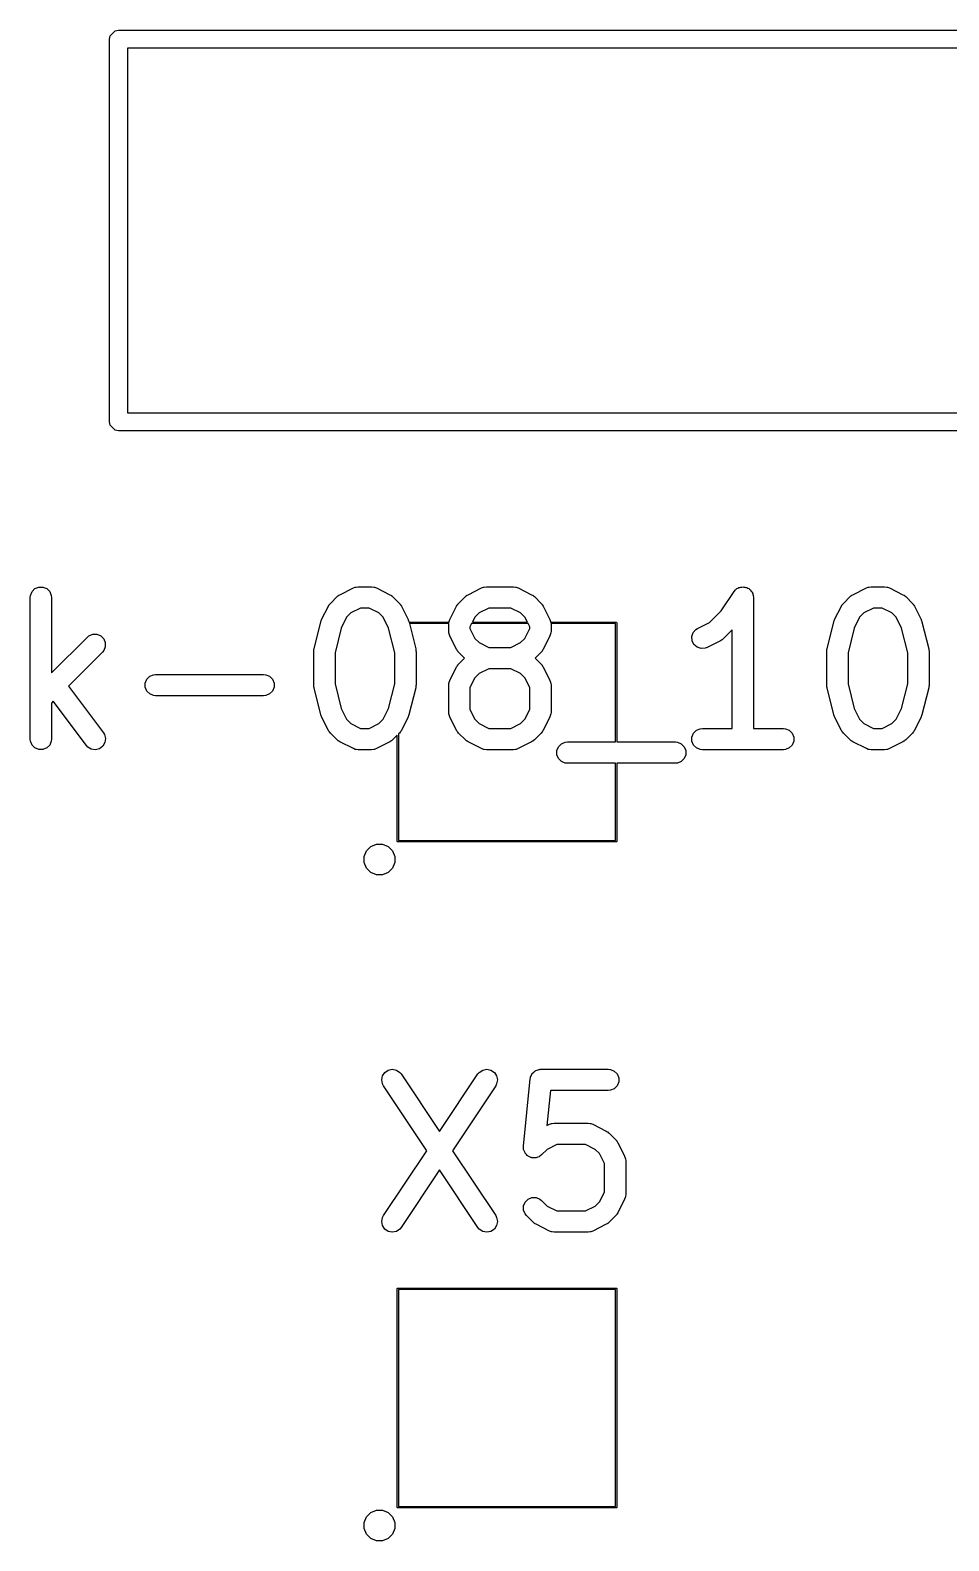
# Model space of a CAD drawing. Header units: inches. Extents: x 4.43 to 5.63, y -4.5 to -3.61.
# Drawn here: x 5.0703 to 5.3254, y -4.0259 to -3.6062 of the extents above; entities that cross this region are included whole.
import ezdxf

# ---------------------------------------------------------------- set-up
doc = ezdxf.new("R2010")
doc.units = ezdxf.units.IN
doc.header["$MEASUREMENT"] = 0
doc.layers.add('BLACK', color=250, linetype='CONTINUOUS')

msp = doc.modelspace()

# ---------------------------------------------------------------- linework, layer by layer
at = {"layer": 'BLACK', "linetype": 'CONTINUOUS'}
for p, q in [((5.09238, -3.60866), (5.09257, -3.6077)), ((5.09238, -3.71496), (5.09238, -3.60866)), ((5.09257, -3.6077), (5.09393, -3.60635)), ((5.09393, -3.60635), (5.09488, -3.60616)), ((5.09488, -3.60616), (5.49646, -3.60616)), ((5.09738, -3.61116), (5.09738, -3.71246)), ((5.49396, -3.61116), (5.09738, -3.61116)), ((5.09738, -3.71246), (5.49396, -3.71246)), ((5.09257, -3.71592), (5.09238, -3.71496)), ((5.09393, -3.71727), (5.09257, -3.71592)), ((5.09488, -3.71746), (5.09393, -3.71727)), ((5.49646, -3.71746), (5.09488, -3.71746)), ((5.16081, -3.76088), (5.16139, -3.76082)), ((5.16139, -3.76082), (5.16514, -3.76082)), ((5.16514, -3.76082), (5.16571, -3.76088)), ((5.19643, -3.76088), (5.19701, -3.76082)), ((5.19701, -3.76082), (5.20451, -3.76082)), ((5.20451, -3.76082), (5.20508, -3.76088)), ((5.26796, -3.76088), (5.26825, -3.76082)), ((5.26825, -3.76082), (5.26853, -3.76088)), ((5.3033, -3.76088), (5.30387, -3.76082)), ((5.30387, -3.76082), (5.30762, -3.76082)), ((5.30762, -3.76082), (5.3082, -3.76088)), ((5.07032, -3.76377), (5.07038, -3.7632)), ((5.07032, -3.80314), (5.07032, -3.76377)), ((5.07038, -3.7632), (5.07082, -3.76213)), ((5.07082, -3.76213), (5.07163, -3.76132)), ((5.07163, -3.76132), (5.0727, -3.76088)), ((5.0727, -3.76088), (5.07385, -3.76088)), ((5.07385, -3.76088), (5.07492, -3.76132)), ((5.07492, -3.76132), (5.07573, -3.76213)), ((5.07573, -3.76213), (5.07617, -3.7632)), ((5.07617, -3.7632), (5.07623, -3.76377)), ((5.07623, -3.76377), (5.07623, -3.78477)), ((5.15368, -3.76543), (5.15555, -3.76356)), ((5.15555, -3.76356), (5.15578, -3.76337)), ((5.15578, -3.76337), (5.15583, -3.76331)), ((5.15583, -3.76331), (5.15592, -3.76326)), ((5.15592, -3.76326), (5.156, -3.76319)), ((5.156, -3.76319), (5.15607, -3.76316)), ((5.15607, -3.76316), (5.15632, -3.76301)), ((5.15632, -3.76301), (5.16007, -3.76113)), ((5.16007, -3.76113), (5.16061, -3.76092)), ((5.16061, -3.76092), (5.16072, -3.76092)), ((5.16072, -3.76092), (5.16081, -3.76088)), ((5.16571, -3.76088), (5.16581, -3.76092)), ((5.16581, -3.76092), (5.16592, -3.76092)), ((5.16592, -3.76092), (5.16646, -3.76113)), ((5.16646, -3.76113), (5.17021, -3.76301)), ((5.17021, -3.76301), (5.17046, -3.76316)), ((5.17046, -3.76316), (5.17053, -3.76319)), ((5.17053, -3.76319), (5.17061, -3.76326)), ((5.17061, -3.76326), (5.1707, -3.76331)), ((5.1707, -3.76331), (5.17075, -3.76337)), ((5.17075, -3.76337), (5.17098, -3.76356)), ((5.17098, -3.76356), (5.17285, -3.76543)), ((5.1893, -3.76543), (5.19117, -3.76356)), ((5.19117, -3.76356), (5.1914, -3.76337)), ((5.1914, -3.76337), (5.19145, -3.76331)), ((5.19145, -3.76331), (5.19154, -3.76326)), ((5.19154, -3.76326), (5.19162, -3.76319)), ((5.19162, -3.76319), (5.19169, -3.76316)), ((5.19169, -3.76316), (5.19194, -3.76301)), ((5.19194, -3.76301), (5.19569, -3.76113)), ((5.19569, -3.76113), (5.19623, -3.76092)), ((5.19623, -3.76092), (5.19634, -3.76092)), ((5.19634, -3.76092), (5.19643, -3.76088)), ((5.20508, -3.76088), (5.20518, -3.76092)), ((5.20518, -3.76092), (5.20529, -3.76092)), ((5.20529, -3.76092), (5.20583, -3.76113)), ((5.20583, -3.76113), (5.20958, -3.76301)), ((5.20958, -3.76301), (5.20983, -3.76316)), ((5.20983, -3.76316), (5.2099, -3.76319)), ((5.2099, -3.76319), (5.20998, -3.76326)), ((5.20998, -3.76326), (5.21007, -3.76331)), ((5.21007, -3.76331), (5.21012, -3.76337)), ((5.21012, -3.76337), (5.21035, -3.76356)), ((5.21035, -3.76356), (5.21222, -3.76543)), ((5.26221, -3.76752), (5.26579, -3.76213)), ((5.26579, -3.76213), (5.2658, -3.76213)), ((5.2658, -3.76213), (5.26616, -3.76169)), ((5.2658, -3.76213), (5.2658, -3.76213)), ((5.2658, -3.76213), (5.2658, -3.76213)), ((5.26616, -3.76169), (5.2664, -3.76152)), ((5.2664, -3.76152), (5.26661, -3.76132)), ((5.26661, -3.76132), (5.26688, -3.76121)), ((5.26688, -3.76121), (5.26712, -3.76105)), ((5.26712, -3.76105), (5.2674, -3.76099)), ((5.2674, -3.76099), (5.26767, -3.76088)), ((5.26767, -3.76088), (5.26796, -3.76088)), ((5.26853, -3.76088), (5.26883, -3.76088)), ((5.26883, -3.76088), (5.26909, -3.76099)), ((5.26909, -3.76099), (5.26938, -3.76104)), ((5.26938, -3.76104), (5.26962, -3.76121)), ((5.26962, -3.76121), (5.26989, -3.76132)), ((5.26989, -3.76132), (5.2701, -3.76152)), ((5.2701, -3.76152), (5.27034, -3.76168)), ((5.27034, -3.76168), (5.2705, -3.76193)), ((5.2705, -3.76193), (5.27071, -3.76213)), ((5.27071, -3.76213), (5.27082, -3.7624)), ((5.27082, -3.7624), (5.27098, -3.76264)), ((5.27098, -3.76264), (5.27103, -3.76293)), ((5.27103, -3.76293), (5.27115, -3.7632)), ((5.27115, -3.7632), (5.2712, -3.76377)), ((5.2712, -3.76377), (5.2712, -3.76377)), ((5.2712, -3.76377), (5.2712, -3.76377)), ((5.2712, -3.76377), (5.2712, -3.76377)), ((5.2712, -3.76377), (5.2712, -3.80019)), ((5.29616, -3.76543), (5.29803, -3.76356)), ((5.29803, -3.76356), (5.29826, -3.76337)), ((5.29826, -3.76337), (5.29831, -3.76331)), ((5.29831, -3.76331), (5.2984, -3.76326)), ((5.2984, -3.76326), (5.29848, -3.76319)), ((5.29848, -3.76319), (5.29855, -3.76316)), ((5.29855, -3.76316), (5.2988, -3.76301)), ((5.2988, -3.76301), (5.30255, -3.76113)), ((5.30255, -3.76113), (5.30309, -3.76092)), ((5.30309, -3.76092), (5.3032, -3.76092)), ((5.3032, -3.76092), (5.3033, -3.76088)), ((5.3082, -3.76088), (5.30829, -3.76092)), ((5.30829, -3.76092), (5.3084, -3.76092)), ((5.3084, -3.76092), (5.30894, -3.76113)), ((5.30894, -3.76113), (5.31269, -3.76301)), ((5.31269, -3.76301), (5.31294, -3.76316)), ((5.31294, -3.76316), (5.31301, -3.76319)), ((5.31301, -3.76319), (5.31309, -3.76326)), ((5.31309, -3.76326), (5.31318, -3.76331)), ((5.31318, -3.76331), (5.31323, -3.76337)), ((5.31323, -3.76337), (5.31346, -3.76356)), ((5.31346, -3.76356), (5.31533, -3.76543)), ((5.15125, -3.76995), (5.15312, -3.7662)), ((5.15312, -3.7662), (5.15328, -3.76595)), ((5.15328, -3.76595), (5.15331, -3.76588)), ((5.15331, -3.76588), (5.15338, -3.7658)), ((5.15338, -3.7658), (5.15343, -3.76571)), ((5.15343, -3.76571), (5.15349, -3.76566)), ((5.15349, -3.76566), (5.15368, -3.76543)), ((5.15939, -3.76807), (5.15819, -3.76927)), ((5.16209, -3.76673), (5.15939, -3.76807)), ((5.16444, -3.76673), (5.16209, -3.76673)), ((5.16714, -3.76807), (5.16444, -3.76673)), ((5.16834, -3.76927), (5.16714, -3.76807)), ((5.17285, -3.76543), (5.17304, -3.76566)), ((5.17304, -3.76566), (5.1731, -3.76571)), ((5.1731, -3.76571), (5.17315, -3.7658)), ((5.17315, -3.7658), (5.17322, -3.76588)), ((5.17322, -3.76588), (5.17325, -3.76595)), ((5.17325, -3.76595), (5.1734, -3.7662)), ((5.1734, -3.7662), (5.17528, -3.76995)), ((5.18687, -3.76995), (5.18874, -3.7662)), ((5.18874, -3.7662), (5.1889, -3.76595)), ((5.1889, -3.76595), (5.18893, -3.76588)), ((5.18893, -3.76588), (5.189, -3.7658)), ((5.189, -3.7658), (5.18905, -3.76571)), ((5.18905, -3.76571), (5.18911, -3.76566)), ((5.18911, -3.76566), (5.1893, -3.76543)), ((5.19501, -3.76807), (5.19381, -3.76927)), ((5.19771, -3.76673), (5.19501, -3.76807)), ((5.20381, -3.76673), (5.19771, -3.76673)), ((5.20651, -3.76807), (5.20381, -3.76673)), ((5.20771, -3.76927), (5.20651, -3.76807)), ((5.21222, -3.76543), (5.21241, -3.76566)), ((5.21241, -3.76566), (5.21247, -3.76571)), ((5.21247, -3.76571), (5.21252, -3.7658)), ((5.21252, -3.7658), (5.21259, -3.76588)), ((5.21259, -3.76588), (5.21262, -3.76595)), ((5.21262, -3.76595), (5.21277, -3.7662)), ((5.21277, -3.7662), (5.21465, -3.76995)), ((5.259, -3.77072), (5.26221, -3.76752)), ((5.29373, -3.76995), (5.29561, -3.7662)), ((5.29561, -3.7662), (5.29576, -3.76595)), ((5.29576, -3.76595), (5.29579, -3.76588)), ((5.29579, -3.76588), (5.29586, -3.7658)), ((5.29586, -3.7658), (5.29591, -3.76571)), ((5.29591, -3.76571), (5.29597, -3.76566)), ((5.29597, -3.76566), (5.29616, -3.76543)), ((5.30187, -3.76807), (5.30067, -3.76927)), ((5.30457, -3.76673), (5.30187, -3.76807)), ((5.30692, -3.76673), (5.30457, -3.76673)), ((5.30962, -3.76807), (5.30692, -3.76673)), ((5.31082, -3.76927), (5.30962, -3.76807)), ((5.31533, -3.76543), (5.31552, -3.76566)), ((5.31552, -3.76566), (5.31558, -3.76571)), ((5.31558, -3.76571), (5.31563, -3.7658)), ((5.31563, -3.7658), (5.3157, -3.76588)), ((5.3157, -3.76588), (5.31573, -3.76595)), ((5.31573, -3.76595), (5.31589, -3.7662)), ((5.31589, -3.7662), (5.31776, -3.76995)), ((5.14915, -3.77805), (5.15103, -3.77056)), ((5.15103, -3.77056), (5.15104, -3.77051)), ((5.15104, -3.77049), (5.15113, -3.77025)), ((5.15104, -3.77051), (5.15104, -3.77049)), ((5.15113, -3.77025), (5.15122, -3.77001)), ((5.15122, -3.77001), (5.15123, -3.76999)), ((5.15123, -3.76999), (5.15125, -3.76995)), ((5.15668, -3.7723), (5.15497, -3.77913)), ((5.15819, -3.76927), (5.15668, -3.7723)), ((5.16985, -3.7723), (5.16834, -3.76927)), ((5.17156, -3.77913), (5.16985, -3.7723)), ((5.17528, -3.76995), (5.17529, -3.76999)), ((5.17529, -3.76999), (5.17531, -3.77001)), ((5.17531, -3.77001), (5.17539, -3.77025)), ((5.17539, -3.77025), (5.17549, -3.77049)), ((5.17549, -3.77049), (5.17549, -3.77051)), ((5.17549, -3.77051), (5.1755, -3.77056)), ((5.1755, -3.77056), (5.17553, -3.77067)), ((5.17553, -3.77067), (5.18663, -3.77067)), ((5.18658, -3.77106), (5.17563, -3.77106)), ((5.17563, -3.77106), (5.17738, -3.77805)), ((5.18656, -3.77127), (5.18658, -3.77106)), ((5.18656, -3.77315), (5.18656, -3.77127)), ((5.18661, -3.77372), (5.18656, -3.77315)), ((5.18663, -3.77067), (5.18666, -3.7706)), ((5.18666, -3.77049), (5.18687, -3.76995)), ((5.18666, -3.7706), (5.18666, -3.77049)), ((5.19292, -3.77106), (5.19246, -3.77197)), ((5.19246, -3.77197), (5.19246, -3.77245)), ((5.19246, -3.77245), (5.19381, -3.77515)), ((5.2086, -3.77106), (5.19292, -3.77106)), ((5.19381, -3.76927), (5.19311, -3.77067)), ((5.19311, -3.77067), (5.20841, -3.77067)), ((5.20841, -3.77067), (5.20771, -3.76927)), ((5.20771, -3.77515), (5.20906, -3.77245)), ((5.20906, -3.77197), (5.2086, -3.77106)), ((5.20906, -3.77245), (5.20906, -3.77197)), ((5.21465, -3.76995), (5.21486, -3.77049)), ((5.21486, -3.77049), (5.21486, -3.7706)), ((5.21486, -3.7706), (5.21489, -3.77067)), ((5.21489, -3.77067), (5.23307, -3.77067)), ((5.21496, -3.77315), (5.2149, -3.77372)), ((5.21494, -3.77106), (5.21496, -3.77127)), ((5.23287, -3.77106), (5.21494, -3.77106)), ((5.21496, -3.77127), (5.21496, -3.77315)), ((5.23287, -3.80394), (5.23287, -3.77106)), ((5.23307, -3.77067), (5.23315, -3.77068)), ((5.23315, -3.77068), (5.23325, -3.77079)), ((5.23325, -3.77079), (5.23327, -3.77087)), ((5.23327, -3.77087), (5.23327, -3.80394)), ((5.25444, -3.77356), (5.25519, -3.77269)), ((5.25519, -3.77269), (5.25568, -3.77238)), ((5.25568, -3.77238), (5.259, -3.77072)), ((5.2653, -3.77278), (5.26284, -3.77523)), ((5.2653, -3.80019), (5.2653, -3.77278)), ((5.29163, -3.77805), (5.29351, -3.77056)), ((5.29351, -3.77056), (5.29352, -3.77051)), ((5.29352, -3.77049), (5.29362, -3.77025)), ((5.29352, -3.77051), (5.29352, -3.77049)), ((5.29362, -3.77025), (5.2937, -3.77001)), ((5.2937, -3.77001), (5.29372, -3.76999)), ((5.29372, -3.76999), (5.29373, -3.76995)), ((5.29916, -3.7723), (5.29745, -3.77913)), ((5.30067, -3.76927), (5.29916, -3.7723)), ((5.31233, -3.7723), (5.31082, -3.76927)), ((5.31404, -3.77913), (5.31233, -3.7723)), ((5.31776, -3.76995), (5.31778, -3.76999)), ((5.31778, -3.76999), (5.31779, -3.77001)), ((5.31779, -3.77001), (5.31788, -3.77025)), ((5.31788, -3.77025), (5.31797, -3.77049)), ((5.31797, -3.77049), (5.31797, -3.77051)), ((5.31797, -3.77051), (5.31798, -3.77056)), ((5.31798, -3.77056), (5.31986, -3.77805)), ((5.07623, -3.78477), (5.08619, -3.77481)), ((5.08619, -3.77481), (5.08663, -3.77444)), ((5.08663, -3.77444), (5.0877, -3.774)), ((5.0877, -3.774), (5.08885, -3.774)), ((5.08885, -3.774), (5.08991, -3.77444)), ((5.08991, -3.77444), (5.09073, -3.77526)), ((5.09073, -3.77526), (5.09117, -3.77632)), ((5.09117, -3.77747), (5.09073, -3.77854)), ((5.09117, -3.77632), (5.09117, -3.77747)), ((5.18666, -3.77382), (5.18661, -3.77372)), ((5.18666, -3.77393), (5.18666, -3.77382)), ((5.18687, -3.77447), (5.18666, -3.77393)), ((5.18874, -3.77822), (5.18687, -3.77447)), ((5.19381, -3.77515), (5.19501, -3.77634)), ((5.19501, -3.77634), (5.19771, -3.77769)), ((5.20381, -3.77769), (5.20651, -3.77634)), ((5.20651, -3.77634), (5.20771, -3.77515)), ((5.21465, -3.77447), (5.21277, -3.77822)), ((5.21486, -3.77393), (5.21465, -3.77447)), ((5.2149, -3.77372), (5.21486, -3.77382)), ((5.21486, -3.77382), (5.21486, -3.77393)), ((5.25407, -3.77465), (5.25444, -3.77356)), ((5.25415, -3.7758), (5.25407, -3.77465)), ((5.25467, -3.77683), (5.25415, -3.7758)), ((5.25554, -3.77759), (5.25467, -3.77683)), ((5.25663, -3.77795), (5.25554, -3.77759)), ((5.26207, -3.77579), (5.25832, -3.77766)), ((5.26232, -3.77563), (5.26207, -3.77579)), ((5.26239, -3.7756), (5.26232, -3.77563)), ((5.26247, -3.77553), (5.26239, -3.7756)), ((5.26256, -3.77548), (5.26247, -3.77553)), ((5.26261, -3.77542), (5.26256, -3.77548)), ((5.26284, -3.77523), (5.26261, -3.77542)), ((5.09036, -3.77898), (5.08092, -3.78842)), ((5.09073, -3.77854), (5.09036, -3.77898)), ((5.14906, -3.77877), (5.14907, -3.77867)), ((5.14906, -3.78814), (5.14906, -3.77877)), ((5.14907, -3.77863), (5.1491, -3.77841)), ((5.14907, -3.77867), (5.14907, -3.77863)), ((5.1491, -3.77841), (5.14912, -3.77819)), ((5.14912, -3.77819), (5.14914, -3.77815)), ((5.14914, -3.77815), (5.14915, -3.77805)), ((5.15497, -3.77913), (5.15497, -3.78778)), ((5.17156, -3.78778), (5.17156, -3.77913)), ((5.17738, -3.77805), (5.17739, -3.77815)), ((5.17739, -3.77815), (5.17741, -3.77819)), ((5.17741, -3.77819), (5.17743, -3.77841)), ((5.17743, -3.77841), (5.17746, -3.77863)), ((5.17746, -3.77863), (5.17746, -3.77867)), ((5.17746, -3.77867), (5.17747, -3.77877)), ((5.17747, -3.77877), (5.17747, -3.78814)), ((5.1889, -3.77846), (5.18874, -3.77822)), ((5.18893, -3.77854), (5.1889, -3.77846)), ((5.189, -3.77862), (5.18893, -3.77854)), ((5.18905, -3.77871), (5.189, -3.77862)), ((5.18911, -3.77876), (5.18905, -3.77871)), ((5.1893, -3.77898), (5.18911, -3.77876)), ((5.19096, -3.78065), (5.1893, -3.77898)), ((5.1893, -3.78231), (5.19096, -3.78065)), ((5.19771, -3.77769), (5.20381, -3.77769)), ((5.21222, -3.77898), (5.21056, -3.78065)), ((5.21056, -3.78065), (5.21222, -3.78231)), ((5.21241, -3.77876), (5.21222, -3.77898)), ((5.21247, -3.77871), (5.21241, -3.77876)), ((5.21252, -3.77862), (5.21247, -3.77871)), ((5.21259, -3.77854), (5.21252, -3.77862)), ((5.21262, -3.77846), (5.21259, -3.77854)), ((5.21277, -3.77822), (5.21262, -3.77846)), ((5.25778, -3.77787), (5.25663, -3.77795)), ((5.25832, -3.77766), (5.25778, -3.77787)), ((5.29154, -3.77877), (5.29155, -3.77867)), ((5.29154, -3.78814), (5.29154, -3.77877)), ((5.29155, -3.77863), (5.29158, -3.77841)), ((5.29155, -3.77867), (5.29155, -3.77863)), ((5.29158, -3.77841), (5.2916, -3.77819)), ((5.2916, -3.77819), (5.29162, -3.77815)), ((5.29162, -3.77815), (5.29163, -3.77805)), ((5.29745, -3.77913), (5.29745, -3.78778)), ((5.31404, -3.78778), (5.31404, -3.77913)), ((5.31986, -3.77805), (5.31987, -3.77815)), ((5.31987, -3.77815), (5.31989, -3.77819)), ((5.31989, -3.77819), (5.31991, -3.77841)), ((5.31991, -3.77841), (5.31994, -3.77863)), ((5.31994, -3.77863), (5.31994, -3.77867)), ((5.31994, -3.77867), (5.31995, -3.77877)), ((5.31995, -3.77877), (5.31995, -3.78814)), ((5.10269, -3.7865), (5.10351, -3.78569)), ((5.10351, -3.78569), (5.10457, -3.78525)), ((5.10457, -3.78525), (5.10515, -3.78519)), ((5.10515, -3.78519), (5.13514, -3.78519)), ((5.13514, -3.78519), (5.13572, -3.78525)), ((5.13572, -3.78525), (5.13678, -3.78569)), ((5.13678, -3.78569), (5.1376, -3.7865)), ((5.18687, -3.78682), (5.18874, -3.78307)), ((5.18874, -3.78307), (5.1889, -3.78283)), ((5.1889, -3.78283), (5.18893, -3.78275)), ((5.18893, -3.78275), (5.189, -3.78267)), ((5.189, -3.78267), (5.18905, -3.78258)), ((5.18905, -3.78258), (5.18911, -3.78253)), ((5.18911, -3.78253), (5.1893, -3.78231)), ((5.19501, -3.78495), (5.19381, -3.78614)), ((5.19771, -3.7836), (5.19501, -3.78495)), ((5.20381, -3.7836), (5.19771, -3.7836)), ((5.20651, -3.78495), (5.20381, -3.7836)), ((5.20771, -3.78614), (5.20651, -3.78495)), ((5.21222, -3.78231), (5.21241, -3.78253)), ((5.21241, -3.78253), (5.21247, -3.78258)), ((5.21247, -3.78258), (5.21252, -3.78267)), ((5.21252, -3.78267), (5.21259, -3.78275)), ((5.21259, -3.78275), (5.21262, -3.78283)), ((5.21262, -3.78283), (5.21277, -3.78307)), ((5.21277, -3.78307), (5.21465, -3.78682)), ((5.08092, -3.78842), (5.09064, -3.80137)), ((5.10225, -3.78757), (5.10269, -3.7865)), ((5.10225, -3.78872), (5.10225, -3.78757)), ((5.10269, -3.78978), (5.10225, -3.78872)), ((5.10351, -3.7906), (5.10269, -3.78978)), ((5.1376, -3.78978), (5.13678, -3.7906)), ((5.1376, -3.7865), (5.13804, -3.78757)), ((5.13804, -3.78872), (5.1376, -3.78978)), ((5.13804, -3.78757), (5.13804, -3.78872)), ((5.14907, -3.78824), (5.14906, -3.78814)), ((5.14907, -3.78829), (5.14907, -3.78824)), ((5.1491, -3.7885), (5.14907, -3.78829)), ((5.14912, -3.78872), (5.1491, -3.7885)), ((5.14914, -3.78876), (5.14912, -3.78872)), ((5.14915, -3.78886), (5.14914, -3.78876)), ((5.15103, -3.79636), (5.14915, -3.78886)), ((5.15497, -3.78778), (5.15668, -3.79461)), ((5.16985, -3.79461), (5.17156, -3.78778)), ((5.17738, -3.78886), (5.1755, -3.79636)), ((5.17739, -3.78876), (5.17738, -3.78886)), ((5.17741, -3.78872), (5.17739, -3.78876)), ((5.17743, -3.7885), (5.17741, -3.78872)), ((5.17746, -3.78829), (5.17743, -3.7885)), ((5.17747, -3.78814), (5.17746, -3.78824)), ((5.17746, -3.78824), (5.17746, -3.78829)), ((5.18656, -3.78814), (5.18661, -3.78757)), ((5.18656, -3.79564), (5.18656, -3.78814)), ((5.18661, -3.78757), (5.18666, -3.78747)), ((5.18666, -3.78736), (5.18687, -3.78682)), ((5.18666, -3.78747), (5.18666, -3.78736)), ((5.19381, -3.78614), (5.19246, -3.78884)), ((5.19246, -3.78884), (5.19246, -3.79495)), ((5.20906, -3.78884), (5.20771, -3.78614)), ((5.20906, -3.79495), (5.20906, -3.78884)), ((5.21465, -3.78682), (5.21486, -3.78736)), ((5.21486, -3.78736), (5.21486, -3.78747)), ((5.21486, -3.78747), (5.2149, -3.78757)), ((5.2149, -3.78757), (5.21496, -3.78814)), ((5.21496, -3.78814), (5.21496, -3.79564)), ((5.29155, -3.78824), (5.29154, -3.78814)), ((5.29155, -3.78829), (5.29155, -3.78824)), ((5.29158, -3.7885), (5.29155, -3.78829)), ((5.2916, -3.78872), (5.29158, -3.7885)), ((5.29162, -3.78876), (5.2916, -3.78872)), ((5.29163, -3.78886), (5.29162, -3.78876)), ((5.29351, -3.79636), (5.29163, -3.78886)), ((5.29745, -3.78778), (5.29916, -3.79461)), ((5.31233, -3.79461), (5.31404, -3.78778)), ((5.31986, -3.78886), (5.31798, -3.79636)), ((5.31987, -3.78876), (5.31986, -3.78886)), ((5.31989, -3.78872), (5.31987, -3.78876)), ((5.31991, -3.7885), (5.31989, -3.78872)), ((5.31994, -3.78829), (5.31991, -3.7885)), ((5.31995, -3.78814), (5.31994, -3.78824)), ((5.31994, -3.78824), (5.31994, -3.78829)), ((5.07671, -3.79264), (5.07623, -3.79312)), ((5.07623, -3.79312), (5.07623, -3.80314)), ((5.08591, -3.80491), (5.07671, -3.79264)), ((5.10457, -3.79104), (5.10351, -3.7906)), ((5.10515, -3.7911), (5.10457, -3.79104)), ((5.13514, -3.7911), (5.10515, -3.7911)), ((5.13572, -3.79104), (5.13514, -3.7911)), ((5.13678, -3.7906), (5.13572, -3.79104)), ((5.15104, -3.7964), (5.15103, -3.79636)), ((5.15104, -3.79642), (5.15104, -3.7964)), ((5.15113, -3.79666), (5.15104, -3.79642)), ((5.15122, -3.7969), (5.15113, -3.79666)), ((5.15123, -3.79692), (5.15122, -3.7969)), ((5.15125, -3.79696), (5.15123, -3.79692)), ((5.15312, -3.80071), (5.15125, -3.79696)), ((5.15668, -3.79461), (5.15819, -3.79764)), ((5.15819, -3.79764), (5.15939, -3.79884)), ((5.16714, -3.79884), (5.16834, -3.79764)), ((5.16834, -3.79764), (5.16985, -3.79461)), ((5.17528, -3.79696), (5.1734, -3.80071)), ((5.17529, -3.79692), (5.17528, -3.79696)), ((5.17531, -3.7969), (5.17529, -3.79692)), ((5.17539, -3.79666), (5.17531, -3.7969)), ((5.17549, -3.79642), (5.17539, -3.79666)), ((5.1755, -3.79636), (5.17549, -3.7964)), ((5.17549, -3.7964), (5.17549, -3.79642)), ((5.18661, -3.79622), (5.18656, -3.79564)), ((5.18666, -3.79632), (5.18661, -3.79622)), ((5.18666, -3.79642), (5.18666, -3.79632)), ((5.18687, -3.79696), (5.18666, -3.79642)), ((5.18874, -3.80071), (5.18687, -3.79696)), ((5.19246, -3.79495), (5.19381, -3.79764)), ((5.19381, -3.79764), (5.19501, -3.79884)), ((5.20651, -3.79884), (5.20771, -3.79764)), ((5.20771, -3.79764), (5.20906, -3.79495)), ((5.21465, -3.79696), (5.21277, -3.80071)), ((5.21486, -3.79642), (5.21465, -3.79696)), ((5.2149, -3.79622), (5.21486, -3.79632)), ((5.21486, -3.79632), (5.21486, -3.79642)), ((5.21496, -3.79564), (5.2149, -3.79622)), ((5.29352, -3.7964), (5.29351, -3.79636)), ((5.29352, -3.79642), (5.29352, -3.7964)), ((5.29362, -3.79666), (5.29352, -3.79642)), ((5.2937, -3.7969), (5.29362, -3.79666)), ((5.29372, -3.79692), (5.2937, -3.7969)), ((5.29373, -3.79696), (5.29372, -3.79692)), ((5.29561, -3.80071), (5.29373, -3.79696)), ((5.29916, -3.79461), (5.30067, -3.79764)), ((5.30067, -3.79764), (5.30187, -3.79884)), ((5.30962, -3.79884), (5.31082, -3.79764)), ((5.31082, -3.79764), (5.31233, -3.79461)), ((5.31776, -3.79696), (5.31589, -3.80071)), ((5.31778, -3.79692), (5.31776, -3.79696)), ((5.31779, -3.7969), (5.31778, -3.79692)), ((5.31788, -3.79666), (5.31779, -3.7969)), ((5.31797, -3.79642), (5.31788, -3.79666)), ((5.31798, -3.79636), (5.31797, -3.7964)), ((5.31797, -3.7964), (5.31797, -3.79642)), ((5.09064, -3.80137), (5.09094, -3.80187)), ((5.09094, -3.80187), (5.09122, -3.80298)), ((5.15328, -3.80096), (5.15312, -3.80071)), ((5.15331, -3.80103), (5.15328, -3.80096)), ((5.15338, -3.80111), (5.15331, -3.80103)), ((5.15343, -3.8012), (5.15338, -3.80111)), ((5.15349, -3.80125), (5.15343, -3.8012)), ((5.15368, -3.80148), (5.15349, -3.80125)), ((5.15555, -3.80336), (5.15368, -3.80148)), ((5.15939, -3.79884), (5.16209, -3.80019)), ((5.16209, -3.80019), (5.16444, -3.80019)), ((5.16444, -3.80019), (5.16714, -3.79884)), ((5.17224, -3.80209), (5.17098, -3.80336)), ((5.17224, -3.8315), (5.17224, -3.80209)), ((5.17285, -3.80148), (5.17264, -3.80169)), ((5.17264, -3.80169), (5.17264, -3.8313)), ((5.17304, -3.80125), (5.17285, -3.80148)), ((5.1731, -3.8012), (5.17304, -3.80125)), ((5.17315, -3.80111), (5.1731, -3.8012)), ((5.17322, -3.80103), (5.17315, -3.80111)), ((5.17325, -3.80096), (5.17322, -3.80103)), ((5.1734, -3.80071), (5.17325, -3.80096)), ((5.1889, -3.80096), (5.18874, -3.80071)), ((5.18893, -3.80103), (5.1889, -3.80096)), ((5.189, -3.80111), (5.18893, -3.80103)), ((5.18905, -3.8012), (5.189, -3.80111)), ((5.18911, -3.80125), (5.18905, -3.8012)), ((5.1893, -3.80148), (5.18911, -3.80125)), ((5.19117, -3.80336), (5.1893, -3.80148)), ((5.19501, -3.79884), (5.19771, -3.80019)), ((5.19771, -3.80019), (5.20381, -3.80019)), ((5.20381, -3.80019), (5.20651, -3.79884)), ((5.21222, -3.80148), (5.21035, -3.80336)), ((5.21241, -3.80125), (5.21222, -3.80148)), ((5.21247, -3.8012), (5.21241, -3.80125)), ((5.21252, -3.80111), (5.21247, -3.8012)), ((5.21259, -3.80103), (5.21252, -3.80111)), ((5.21262, -3.80096), (5.21259, -3.80103)), ((5.21277, -3.80071), (5.21262, -3.80096)), ((5.25411, -3.80257), (5.25455, -3.8015)), ((5.25411, -3.80372), (5.25411, -3.80257)), ((5.25455, -3.8015), (5.25536, -3.80069)), ((5.25536, -3.80069), (5.25643, -3.80025)), ((5.25643, -3.80025), (5.257, -3.80019)), ((5.257, -3.80019), (5.2653, -3.80019)), ((5.2712, -3.80019), (5.2795, -3.80019)), ((5.2795, -3.80019), (5.28008, -3.80025)), ((5.28008, -3.80025), (5.28114, -3.80069)), ((5.28114, -3.80069), (5.28195, -3.8015)), ((5.28195, -3.8015), (5.2824, -3.80257)), ((5.2824, -3.80257), (5.2824, -3.80372)), ((5.29576, -3.80096), (5.29561, -3.80071)), ((5.29579, -3.80103), (5.29576, -3.80096)), ((5.29586, -3.80111), (5.29579, -3.80103)), ((5.29591, -3.8012), (5.29586, -3.80111)), ((5.29597, -3.80125), (5.29591, -3.8012)), ((5.29616, -3.80148), (5.29597, -3.80125)), ((5.29803, -3.80336), (5.29616, -3.80148)), ((5.30187, -3.79884), (5.30457, -3.80019)), ((5.30457, -3.80019), (5.30692, -3.80019)), ((5.30692, -3.80019), (5.30962, -3.79884)), ((5.31533, -3.80148), (5.31346, -3.80336)), ((5.31552, -3.80125), (5.31533, -3.80148)), ((5.31558, -3.8012), (5.31552, -3.80125)), ((5.31563, -3.80111), (5.31558, -3.8012)), ((5.3157, -3.80103), (5.31563, -3.80111)), ((5.31573, -3.80096), (5.3157, -3.80103)), ((5.31589, -3.80071), (5.31573, -3.80096)), ((5.07038, -3.80372), (5.07032, -3.80314)), ((5.07082, -3.80478), (5.07038, -3.80372)), ((5.07163, -3.8056), (5.07082, -3.80478)), ((5.0727, -3.80604), (5.07163, -3.8056)), ((5.07385, -3.80604), (5.0727, -3.80604)), ((5.07492, -3.8056), (5.07385, -3.80604)), ((5.07573, -3.80478), (5.07492, -3.8056)), ((5.07617, -3.80372), (5.07573, -3.80478)), ((5.07623, -3.80314), (5.07617, -3.80372)), ((5.0863, -3.80534), (5.08591, -3.80491)), ((5.08729, -3.80593), (5.0863, -3.80534)), ((5.08843, -3.80609), (5.08729, -3.80593)), ((5.08955, -3.8058), (5.08843, -3.80609)), ((5.09047, -3.80511), (5.08955, -3.8058)), ((5.09106, -3.80412), (5.09047, -3.80511)), ((5.09122, -3.80298), (5.09106, -3.80412)), ((5.15578, -3.80354), (5.15555, -3.80336)), ((5.15583, -3.8036), (5.15578, -3.80354)), ((5.15592, -3.80366), (5.15583, -3.8036)), ((5.156, -3.80372), (5.15592, -3.80366)), ((5.15607, -3.80375), (5.156, -3.80372)), ((5.15632, -3.80391), (5.15607, -3.80375)), ((5.16007, -3.80578), (5.15632, -3.80391)), ((5.16061, -3.80599), (5.16007, -3.80578)), ((5.16072, -3.806), (5.16061, -3.80599)), ((5.16081, -3.80604), (5.16072, -3.806)), ((5.16139, -3.8061), (5.16081, -3.80604)), ((5.16514, -3.8061), (5.16139, -3.8061)), ((5.16571, -3.80604), (5.16514, -3.8061)), ((5.16581, -3.806), (5.16571, -3.80604)), ((5.16592, -3.80599), (5.16581, -3.806)), ((5.16646, -3.80578), (5.16592, -3.80599)), ((5.17021, -3.80391), (5.16646, -3.80578)), ((5.17046, -3.80375), (5.17021, -3.80391)), ((5.17053, -3.80372), (5.17046, -3.80375)), ((5.17061, -3.80366), (5.17053, -3.80372)), ((5.1707, -3.8036), (5.17061, -3.80366)), ((5.17075, -3.80354), (5.1707, -3.8036)), ((5.17098, -3.80336), (5.17075, -3.80354)), ((5.1914, -3.80354), (5.19117, -3.80336)), ((5.19145, -3.8036), (5.1914, -3.80354)), ((5.19154, -3.80366), (5.19145, -3.8036)), ((5.19162, -3.80372), (5.19154, -3.80366)), ((5.19169, -3.80375), (5.19162, -3.80372)), ((5.19194, -3.80391), (5.19169, -3.80375)), ((5.19569, -3.80578), (5.19194, -3.80391)), ((5.19623, -3.80599), (5.19569, -3.80578)), ((5.19634, -3.806), (5.19623, -3.80599)), ((5.19643, -3.80604), (5.19634, -3.806)), ((5.19701, -3.8061), (5.19643, -3.80604)), ((5.20451, -3.8061), (5.19701, -3.8061)), ((5.20508, -3.80604), (5.20451, -3.8061)), ((5.20518, -3.806), (5.20508, -3.80604)), ((5.20529, -3.80599), (5.20518, -3.806)), ((5.20583, -3.80578), (5.20529, -3.80599)), ((5.20958, -3.80391), (5.20583, -3.80578)), ((5.20983, -3.80375), (5.20958, -3.80391)), ((5.2099, -3.80372), (5.20983, -3.80375)), ((5.20998, -3.80366), (5.2099, -3.80372)), ((5.21007, -3.8036), (5.20998, -3.80366)), ((5.21012, -3.80354), (5.21007, -3.8036)), ((5.21035, -3.80336), (5.21012, -3.80354)), ((5.21661, -3.80632), (5.21705, -3.80525)), ((5.21661, -3.80747), (5.21661, -3.80632)), ((5.21705, -3.80525), (5.21787, -3.80444)), ((5.21787, -3.80444), (5.21893, -3.804)), ((5.21893, -3.804), (5.21951, -3.80394)), ((5.21951, -3.80394), (5.23287, -3.80394)), ((5.23327, -3.80394), (5.2495, -3.80394)), ((5.2495, -3.80394), (5.25008, -3.804)), ((5.25008, -3.804), (5.25114, -3.80444)), ((5.25114, -3.80444), (5.25196, -3.80525)), ((5.25196, -3.80525), (5.2524, -3.80632)), ((5.2524, -3.80632), (5.2524, -3.80747)), ((5.25455, -3.80478), (5.25411, -3.80372)), ((5.25536, -3.8056), (5.25455, -3.80478)), ((5.25643, -3.80604), (5.25536, -3.8056)), ((5.257, -3.8061), (5.25643, -3.80604)), ((5.2795, -3.8061), (5.257, -3.8061)), ((5.28008, -3.80604), (5.2795, -3.8061)), ((5.28114, -3.8056), (5.28008, -3.80604)), ((5.28195, -3.80478), (5.28114, -3.8056)), ((5.2824, -3.80372), (5.28195, -3.80478)), ((5.29826, -3.80354), (5.29803, -3.80336)), ((5.29831, -3.8036), (5.29826, -3.80354)), ((5.2984, -3.80366), (5.29831, -3.8036)), ((5.29848, -3.80372), (5.2984, -3.80366)), ((5.29855, -3.80375), (5.29848, -3.80372)), ((5.2988, -3.80391), (5.29855, -3.80375)), ((5.30255, -3.80578), (5.2988, -3.80391)), ((5.30309, -3.80599), (5.30255, -3.80578)), ((5.3032, -3.806), (5.30309, -3.80599)), ((5.3033, -3.80604), (5.3032, -3.806)), ((5.30387, -3.8061), (5.3033, -3.80604)), ((5.30762, -3.8061), (5.30387, -3.8061)), ((5.3082, -3.80604), (5.30762, -3.8061)), ((5.30829, -3.806), (5.3082, -3.80604)), ((5.3084, -3.80599), (5.30829, -3.806)), ((5.30894, -3.80578), (5.3084, -3.80599)), ((5.31269, -3.80391), (5.30894, -3.80578)), ((5.31294, -3.80375), (5.31269, -3.80391)), ((5.31301, -3.80372), (5.31294, -3.80375)), ((5.31309, -3.80366), (5.31301, -3.80372)), ((5.31318, -3.8036), (5.31309, -3.80366)), ((5.31323, -3.80354), (5.31318, -3.8036)), ((5.31346, -3.80336), (5.31323, -3.80354)), ((5.21705, -3.80853), (5.21661, -3.80747)), ((5.21787, -3.80935), (5.21705, -3.80853)), ((5.21893, -3.80979), (5.21787, -3.80935)), ((5.21951, -3.80984), (5.21893, -3.80979)), ((5.23287, -3.80984), (5.21951, -3.80984)), ((5.23287, -3.8313), (5.23287, -3.80984)), ((5.2495, -3.80984), (5.23327, -3.80984)), ((5.23327, -3.80984), (5.23327, -3.8315)), ((5.25008, -3.80979), (5.2495, -3.80984)), ((5.25114, -3.80935), (5.25008, -3.80979)), ((5.25196, -3.80853), (5.25114, -3.80935)), ((5.2524, -3.80747), (5.25196, -3.80853)), ((5.17226, -3.83157), (5.17224, -3.8315)), ((5.17237, -3.83168), (5.17226, -3.83157)), ((5.17244, -3.83169), (5.17237, -3.83168)), ((5.23307, -3.83169), (5.17244, -3.83169)), ((5.17264, -3.8313), (5.23287, -3.8313)), ((5.23315, -3.83168), (5.23307, -3.83169)), ((5.23325, -3.83157), (5.23315, -3.83168)), ((5.23327, -3.8315), (5.23325, -3.83157)), ((5.16308, -3.83577), (5.16372, -3.83421)), ((5.16308, -3.83746), (5.16308, -3.83577)), ((5.16372, -3.83421), (5.16492, -3.83301)), ((5.16492, -3.83301), (5.16648, -3.83237)), ((5.16648, -3.83237), (5.16817, -3.83237)), ((5.16817, -3.83237), (5.16973, -3.83301)), ((5.16973, -3.83301), (5.17092, -3.83421)), ((5.17092, -3.83421), (5.17157, -3.83577)), ((5.17157, -3.83577), (5.17157, -3.83746)), ((5.16372, -3.83902), (5.16308, -3.83746)), ((5.16492, -3.84022), (5.16372, -3.83902)), ((5.16648, -3.84086), (5.16492, -3.84022)), ((5.16973, -3.84022), (5.16817, -3.84086)), ((5.17092, -3.83902), (5.16973, -3.84022)), ((5.17157, -3.83746), (5.17092, -3.83902)), ((5.16817, -3.84086), (5.16648, -3.84086)), ((5.1688, -3.89574), (5.16976, -3.8951)), ((5.16976, -3.8951), (5.17089, -3.89487)), ((5.17089, -3.89487), (5.17202, -3.8951)), ((5.17202, -3.8951), (5.17297, -3.89574)), ((5.19504, -3.89574), (5.196, -3.8951)), ((5.196, -3.8951), (5.19713, -3.89487)), ((5.19713, -3.89487), (5.19826, -3.8951)), ((5.19826, -3.8951), (5.19922, -3.89574)), ((5.21074, -3.89522), (5.21115, -3.8951)), ((5.21115, -3.8951), (5.21155, -3.89493)), ((5.21155, -3.89493), (5.21177, -3.89491)), ((5.21177, -3.89491), (5.21184, -3.89489)), ((5.21184, -3.89489), (5.21192, -3.8949)), ((5.21192, -3.8949), (5.21213, -3.89487)), ((5.21213, -3.89487), (5.23088, -3.89487)), ((5.23088, -3.89487), (5.23145, -3.89493)), ((5.23145, -3.89493), (5.23252, -3.89537)), ((5.16793, -3.89782), (5.16816, -3.89669)), ((5.16816, -3.89895), (5.16793, -3.89782)), ((5.16816, -3.89669), (5.1688, -3.89574)), ((5.16843, -3.89947), (5.16816, -3.89895)), ((5.17297, -3.89574), (5.17334, -3.89619)), ((5.17334, -3.89619), (5.18401, -3.91219)), ((5.18401, -3.91219), (5.19467, -3.89619)), ((5.19467, -3.89619), (5.19504, -3.89574)), ((5.19922, -3.89574), (5.19986, -3.89669)), ((5.19986, -3.89895), (5.19959, -3.89947)), ((5.19986, -3.89669), (5.20008, -3.89782)), ((5.20008, -3.89782), (5.19986, -3.89895)), ((5.20732, -3.91628), (5.20919, -3.89753)), ((5.20919, -3.89753), (5.20923, -3.89732)), ((5.20923, -3.89725), (5.20926, -3.89718)), ((5.20923, -3.89732), (5.20923, -3.89725)), ((5.20926, -3.89718), (5.20931, -3.89697)), ((5.20931, -3.89697), (5.20951, -3.89659)), ((5.20951, -3.89659), (5.20967, -3.89619)), ((5.20967, -3.89619), (5.20978, -3.89608)), ((5.20978, -3.89608), (5.20985, -3.89595)), ((5.20985, -3.89595), (5.21018, -3.89568)), ((5.21018, -3.89568), (5.21049, -3.89537)), ((5.21049, -3.89537), (5.21063, -3.89532)), ((5.21063, -3.89532), (5.21074, -3.89522)), ((5.23252, -3.89537), (5.23333, -3.89619)), ((5.23333, -3.89619), (5.23377, -3.89725)), ((5.23377, -3.8984), (5.23333, -3.89947)), ((5.23377, -3.89725), (5.23377, -3.8984)), ((5.18046, -3.91751), (5.16843, -3.89947)), ((5.19959, -3.89947), (5.18756, -3.91751)), ((5.2148, -3.90078), (5.21382, -3.91055)), ((5.23088, -3.90078), (5.2148, -3.90078)), ((5.23145, -3.90072), (5.23088, -3.90078)), ((5.23252, -3.90028), (5.23145, -3.90072)), ((5.23333, -3.89947), (5.23252, -3.90028)), ((5.21382, -3.91055), (5.21456, -3.91018)), ((5.21456, -3.91018), (5.2151, -3.90998)), ((5.2151, -3.90998), (5.21521, -3.90997)), ((5.21521, -3.90997), (5.2153, -3.90993)), ((5.2153, -3.90993), (5.21588, -3.90987)), ((5.21588, -3.90987), (5.22525, -3.90987)), ((5.22525, -3.90987), (5.22583, -3.90993)), ((5.22583, -3.90993), (5.22593, -3.90997)), ((5.22593, -3.90997), (5.22603, -3.90998)), ((5.22603, -3.90998), (5.22657, -3.91018)), ((5.22657, -3.91018), (5.23032, -3.91206)), ((5.21658, -3.91578), (5.21388, -3.91713)), ((5.22456, -3.91578), (5.21658, -3.91578)), ((5.22725, -3.91713), (5.22456, -3.91578)), ((5.23032, -3.91206), (5.23057, -3.91222)), ((5.23057, -3.91222), (5.23064, -3.91225)), ((5.23064, -3.91225), (5.23072, -3.91231)), ((5.23072, -3.91231), (5.23081, -3.91237)), ((5.23081, -3.91237), (5.23086, -3.91243)), ((5.23086, -3.91243), (5.23109, -3.91261)), ((5.23109, -3.91261), (5.23297, -3.91449)), ((5.23297, -3.91449), (5.23315, -3.91471)), ((5.23315, -3.91471), (5.23321, -3.91476)), ((5.23321, -3.91476), (5.23327, -3.91485)), ((5.23327, -3.91485), (5.23333, -3.91493)), ((5.23333, -3.91493), (5.23336, -3.91501)), ((5.23336, -3.91501), (5.23352, -3.91525)), ((5.23352, -3.91525), (5.23539, -3.919)), ((5.16843, -3.93556), (5.18046, -3.91751)), ((5.18756, -3.91751), (5.19959, -3.93556)), ((5.20732, -3.91686), (5.20732, -3.91628)), ((5.20736, -3.917), (5.20732, -3.91686)), ((5.20736, -3.91715), (5.20736, -3.917)), ((5.20752, -3.91755), (5.20736, -3.91715)), ((5.20765, -3.91796), (5.20752, -3.91755)), ((5.20774, -3.91808), (5.20765, -3.91796)), ((5.2078, -3.91822), (5.20774, -3.91808)), ((5.20811, -3.91852), (5.2078, -3.91822)), ((5.20838, -3.91885), (5.20811, -3.91852)), ((5.20851, -3.91893), (5.20838, -3.91885)), ((5.20861, -3.91903), (5.20851, -3.91893)), ((5.20901, -3.9192), (5.20861, -3.91903)), ((5.20939, -3.9194), (5.20901, -3.9192)), ((5.20954, -3.91941), (5.20939, -3.9194)), ((5.20968, -3.91947), (5.20954, -3.91941)), ((5.21011, -3.91947), (5.20968, -3.91947)), ((5.21054, -3.91951), (5.21011, -3.91947)), ((5.21068, -3.91947), (5.21054, -3.91951)), ((5.21083, -3.91947), (5.21068, -3.91947)), ((5.21123, -3.91931), (5.21083, -3.91947)), ((5.21164, -3.91918), (5.21123, -3.91931)), ((5.21176, -3.91909), (5.21164, -3.91918)), ((5.2119, -3.91903), (5.21176, -3.91909)), ((5.21234, -3.91866), (5.2119, -3.91903)), ((5.21388, -3.91713), (5.21234, -3.91866)), ((5.22845, -3.91832), (5.22725, -3.91713)), ((5.2298, -3.92102), (5.22845, -3.91832)), ((5.23539, -3.919), (5.2356, -3.91954)), ((5.2356, -3.91954), (5.23561, -3.91965)), ((5.23561, -3.91965), (5.23565, -3.91975)), ((5.23565, -3.91975), (5.2357, -3.92032)), ((5.2357, -3.92032), (5.2357, -3.9297)), ((5.18401, -3.92284), (5.17334, -3.93884)), ((5.19467, -3.93884), (5.18401, -3.92284)), ((5.2298, -3.929), (5.2298, -3.92102)), ((5.20736, -3.93287), (5.2078, -3.93181)), ((5.20736, -3.93402), (5.20736, -3.93287)), ((5.2078, -3.93181), (5.20861, -3.93099)), ((5.20861, -3.93099), (5.20968, -3.93055)), ((5.20968, -3.93055), (5.21083, -3.93055)), ((5.21083, -3.93055), (5.2119, -3.93099)), ((5.2119, -3.93099), (5.21234, -3.93136)), ((5.21234, -3.93136), (5.21388, -3.9329)), ((5.21388, -3.9329), (5.21658, -3.93424)), ((5.22456, -3.93424), (5.22725, -3.9329)), ((5.22725, -3.9329), (5.22845, -3.9317)), ((5.22845, -3.9317), (5.2298, -3.929)), ((5.23539, -3.93102), (5.23352, -3.93477)), ((5.2356, -3.93048), (5.23539, -3.93102)), ((5.23561, -3.93037), (5.2356, -3.93048)), ((5.23565, -3.93027), (5.23561, -3.93037)), ((5.2357, -3.9297), (5.23565, -3.93027)), ((5.16793, -3.9372), (5.16816, -3.93607)), ((5.16816, -3.93607), (5.16843, -3.93556)), ((5.19959, -3.93556), (5.19986, -3.93607)), ((5.19986, -3.93607), (5.20008, -3.9372)), ((5.2078, -3.93509), (5.20736, -3.93402)), ((5.20817, -3.93554), (5.2078, -3.93509)), ((5.21004, -3.93741), (5.20817, -3.93554)), ((5.21658, -3.93424), (5.22456, -3.93424)), ((5.23297, -3.93554), (5.23109, -3.93741)), ((5.23315, -3.93531), (5.23297, -3.93554)), ((5.23321, -3.93526), (5.23315, -3.93531)), ((5.23327, -3.93517), (5.23321, -3.93526)), ((5.23333, -3.93509), (5.23327, -3.93517)), ((5.23336, -3.93502), (5.23333, -3.93509)), ((5.23352, -3.93477), (5.23336, -3.93502)), ((5.16816, -3.93833), (5.16793, -3.9372)), ((5.1688, -3.93929), (5.16816, -3.93833)), ((5.16976, -3.93993), (5.1688, -3.93929)), ((5.17089, -3.94015), (5.16976, -3.93993)), ((5.17202, -3.93992), (5.17089, -3.94015)), ((5.17297, -3.93928), (5.17202, -3.93992)), ((5.17334, -3.93884), (5.17297, -3.93928)), ((5.19504, -3.93928), (5.19467, -3.93884)), ((5.196, -3.93992), (5.19504, -3.93928)), ((5.19713, -3.94015), (5.196, -3.93992)), ((5.19826, -3.93993), (5.19713, -3.94015)), ((5.19922, -3.93929), (5.19826, -3.93993)), ((5.19986, -3.93833), (5.19922, -3.93929)), ((5.20008, -3.9372), (5.19986, -3.93833)), ((5.21027, -3.9376), (5.21004, -3.93741)), ((5.21032, -3.93766), (5.21027, -3.9376)), ((5.21041, -3.93771), (5.21032, -3.93766)), ((5.21049, -3.93778), (5.21041, -3.93771)), ((5.21056, -3.93781), (5.21049, -3.93778)), ((5.21081, -3.93796), (5.21056, -3.93781)), ((5.21456, -3.93984), (5.21081, -3.93796)), ((5.2151, -3.94005), (5.21456, -3.93984)), ((5.21521, -3.94005), (5.2151, -3.94005)), ((5.2153, -3.94009), (5.21521, -3.94005)), ((5.21588, -3.94015), (5.2153, -3.94009)), ((5.22525, -3.94015), (5.21588, -3.94015)), ((5.22583, -3.94009), (5.22525, -3.94015)), ((5.22593, -3.94005), (5.22583, -3.94009)), ((5.22603, -3.94005), (5.22593, -3.94005)), ((5.22657, -3.93984), (5.22603, -3.94005)), ((5.23032, -3.93796), (5.22657, -3.93984)), ((5.23057, -3.93781), (5.23032, -3.93796)), ((5.23064, -3.93778), (5.23057, -3.93781)), ((5.23072, -3.93771), (5.23064, -3.93778)), ((5.23081, -3.93766), (5.23072, -3.93771)), ((5.23086, -3.9376), (5.23081, -3.93766)), ((5.23109, -3.93741), (5.23086, -3.9376)), ((5.17224, -3.95591), (5.17226, -3.95583)), ((5.17224, -4.01654), (5.17224, -3.95591)), ((5.17226, -3.95583), (5.17237, -3.95572)), ((5.17237, -3.95572), (5.17244, -3.95571)), ((5.17244, -3.95571), (5.23307, -3.95571)), ((5.17264, -3.9561), (5.17264, -4.01634)), ((5.23287, -3.9561), (5.17264, -3.9561)), ((5.23287, -4.01634), (5.23287, -3.9561)), ((5.23307, -3.95571), (5.23315, -3.95572)), ((5.23315, -3.95572), (5.23325, -3.95583)), ((5.23325, -3.95583), (5.23327, -3.95591)), ((5.23327, -3.95591), (5.23327, -4.01654)), ((5.17226, -4.01661), (5.17224, -4.01654)), ((5.17237, -4.01672), (5.17226, -4.01661)), ((5.17244, -4.01673), (5.17237, -4.01672)), ((5.23307, -4.01673), (5.17244, -4.01673)), ((5.17264, -4.01634), (5.23287, -4.01634)), ((5.23315, -4.01672), (5.23307, -4.01673)), ((5.23325, -4.01661), (5.23315, -4.01672)), ((5.23327, -4.01654), (5.23325, -4.01661)), ((5.16308, -4.02081), (5.16372, -4.01925)), ((5.16308, -4.0225), (5.16308, -4.02081)), ((5.16372, -4.01925), (5.16492, -4.01805)), ((5.16492, -4.01805), (5.16648, -4.01741)), ((5.16648, -4.01741), (5.16817, -4.01741)), ((5.16817, -4.01741), (5.16973, -4.01805)), ((5.16973, -4.01805), (5.17092, -4.01925)), ((5.17092, -4.01925), (5.17157, -4.02081)), ((5.17157, -4.02081), (5.17157, -4.0225)), ((5.16372, -4.02406), (5.16308, -4.0225)), ((5.16492, -4.02525), (5.16372, -4.02406)), ((5.16648, -4.0259), (5.16492, -4.02525)), ((5.16973, -4.02525), (5.16817, -4.0259)), ((5.17092, -4.02406), (5.16973, -4.02525)), ((5.17157, -4.0225), (5.17092, -4.02406)), ((5.16817, -4.0259), (5.16648, -4.0259))]:
    msp.add_line(p, q, dxfattribs=at)

doc.saveas('drawing.dxf')
